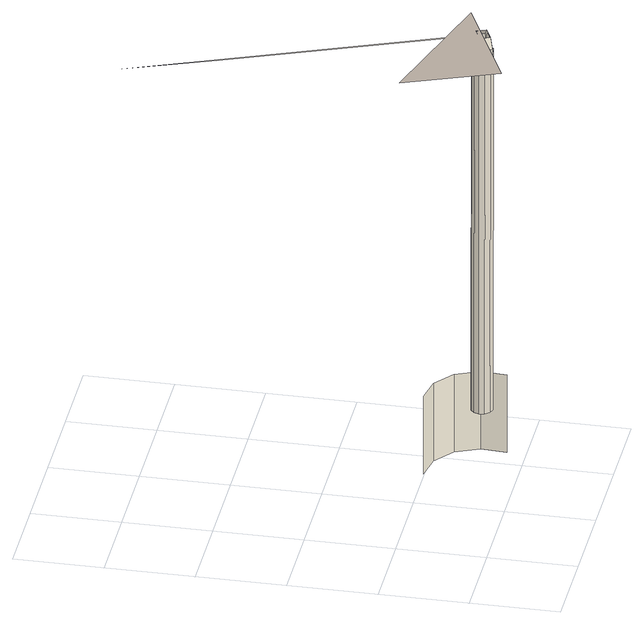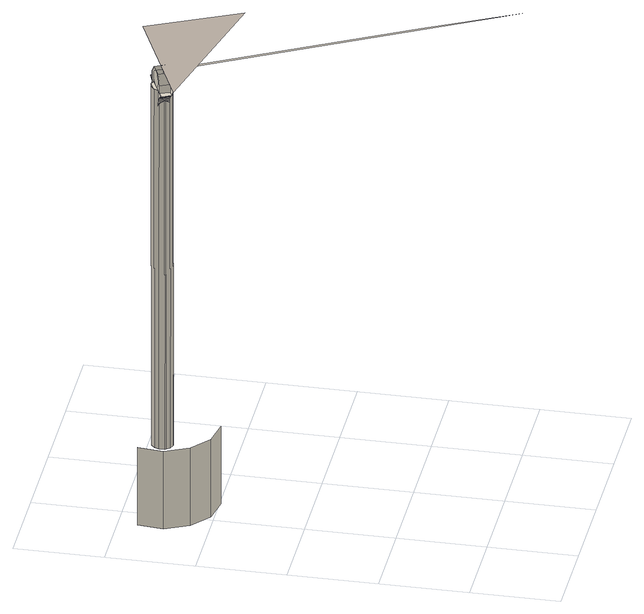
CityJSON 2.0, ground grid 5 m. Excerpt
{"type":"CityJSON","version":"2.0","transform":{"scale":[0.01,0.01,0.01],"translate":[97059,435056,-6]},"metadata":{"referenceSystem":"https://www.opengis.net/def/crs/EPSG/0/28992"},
"CityObjects":{
"bridge1":{"type":"Bridge","attributes":{"name":"Van Brienenoordbrug"},"children":["bridge1-1","bridge1-2","bridge1-3","bridge1-4","bridge1-5","bridge1-6","bridge1-7","bridge1-8","bridge1-9","bridge1-10","bridge1-11","bridge1-12","bridge1-13","bridge1-14","bridge1-15","bridge1-16","bridge1-17","bridge1-18","bridge1-19","bridge1-20","bridge1-21","bridge1-22","bridge1-23","bridge1-24","bridge1-25","bridge1-26","bridge1-27","bridge1-28","bridge1-29","bridge1-30","bridge1-31","bridge1-32","bridge1-33","bridge1-34","bridge1-35","bridge1-36","bridge1-37","bridge1-38","bridge1-39","bridge1-40","bridge1-41","bridge1-42","bridge1-43","bridge1-44","bridge1-45","bridge1-46","bridge1-47","bridge1-48","bridge1-49","bridge1-50","bridge1-51","bridge1-52","bridge1-53","bridge1-54","bridge1-55","bridge1-56","bridge1-57","bridge1-58","bridge1-59","bridge1-60","bridge1-61","bridge1-62","bridge1-63","bridge1-64","bridge1-65","bridge1-66","bridge1-67","bridge1-68","bridge1-69","bridge1-70","bridge1-71"],"geometry":[{"type":"MultiSurface","lod":"2","boundaries":[[[0,1,2]],[[3,4,5,6]],[[4,7,8,5]],[[9,10,11,12]],[[7,9,12,8]]],"semantics":{"surfaces":[{"type":"OuterCeilingSurface"},{"type":"WallSurface"}],"values":[0,1,1,1,1]}}]},
"bridge1-1":{"type":"BridgeInstallation","parents":["bridge1"],"geometry":[{"type":"MultiSurface","lod":"2","boundaries":[[[13,14,15,16]]]}]},
"bridge1-2":{"type":"BridgeInstallation","parents":["bridge1"],"geometry":[{"type":"MultiSurface","lod":"2","boundaries":[[[17,18,19,20]]]}]},
"bridge1-3":{"type":"BridgeInstallation","parents":["bridge1"],"geometry":[{"type":"MultiSurface","lod":"2","boundaries":[[[21,17,20,22]]]}]},
"bridge1-4":{"type":"BridgeInstallation","parents":["bridge1"],"geometry":[{"type":"MultiSurface","lod":"2","boundaries":[[[18,19,23,24]]]}]},
"bridge1-5":{"type":"BridgeInstallation","parents":["bridge1"],"geometry":[{"type":"MultiSurface","lod":"2","boundaries":[[[25,21,22,26]]]}]},
"bridge1-6":{"type":"BridgeInstallation","parents":["bridge1"],"geometry":[{"type":"MultiSurface","lod":"2","boundaries":[[[23,27,28,29,30,31,32,33,34,35,26,22,20,19]]]}]},
"bridge1-7":{"type":"BridgeInstallation","parents":["bridge1"],"geometry":[{"type":"MultiSurface","lod":"2","boundaries":[[[36,25,26,35]]]}]},
"bridge1-8":{"type":"BridgeInstallation","parents":["bridge1"],"geometry":[{"type":"MultiSurface","lod":"2","boundaries":[[[37,38,23,24]]]}]},
"bridge1-9":{"type":"BridgeInstallation","parents":["bridge1"],"geometry":[{"type":"MultiSurface","lod":"2","boundaries":[[[39,36,35,34]]]}]},
"bridge1-10":{"type":"BridgeInstallation","parents":["bridge1"],"geometry":[{"type":"MultiSurface","lod":"2","boundaries":[[[19,40,41,27,23]]]}]},
"bridge1-11":{"type":"BridgeInstallation","parents":["bridge1"],"geometry":[{"type":"MultiSurface","lod":"2","boundaries":[[[42,39,34,33]]]}]},
"bridge1-12":{"type":"BridgeInstallation","parents":["bridge1"],"geometry":[{"type":"MultiSurface","lod":"2","boundaries":[[[43,42,33,32]]]}]},
"bridge1-13":{"type":"BridgeInstallation","parents":["bridge1"],"geometry":[{"type":"MultiSurface","lod":"2","boundaries":[[[44,43,32,31]]]}]},
"bridge1-14":{"type":"BridgeInstallation","parents":["bridge1"],"geometry":[{"type":"MultiSurface","lod":"2","boundaries":[[[37,45,46,38]]]}]},
"bridge1-15":{"type":"BridgeInstallation","parents":["bridge1"],"geometry":[{"type":"MultiSurface","lod":"2","boundaries":[[[29,47,30]]]}]},
"bridge1-16":{"type":"BridgeInstallation","parents":["bridge1"],"geometry":[{"type":"MultiSurface","lod":"2","boundaries":[[[30,47,48,49,50,44,31]]]}]},
"bridge1-17":{"type":"BridgeInstallation","parents":["bridge1"],"geometry":[{"type":"MultiSurface","lod":"2","boundaries":[[[51,48,47,29,28,27,41,52]]]}]},
"bridge1-18":{"type":"BridgeInstallation","parents":["bridge1"],"geometry":[{"type":"MultiSurface","lod":"2","boundaries":[[[47,49,48]]]}]},
"bridge1-19":{"type":"BridgeInstallation","parents":["bridge1"]},
"bridge1-20":{"type":"BridgeInstallation","parents":["bridge1"],"geometry":[{"type":"MultiSurface","lod":"2","boundaries":[[[53,54,55,49,48,51]]]}]},
"bridge1-21":{"type":"BridgeInstallation","parents":["bridge1"],"geometry":[{"type":"MultiSurface","lod":"2","boundaries":[[[49,47,29,55]]]}]},
"bridge1-22":{"type":"BridgeInstallation","parents":["bridge1"],"geometry":[{"type":"MultiSurface","lod":"2","boundaries":[[[50,49,55,56]]]}]},
"bridge1-23":{"type":"BridgeInstallation","parents":["bridge1"],"geometry":[{"type":"MultiSurface","lod":"2","boundaries":[[[57,58,54,55,29,28]]]}]},
"bridge1-24":{"type":"BridgeInstallation","parents":["bridge1"],"geometry":[{"type":"MultiSurface","lod":"2","boundaries":[[[59,60,58,57]]]}]},
"bridge1-25":{"type":"BridgeInstallation","parents":["bridge1"],"geometry":[{"type":"MultiSurface","lod":"2","boundaries":[[[56,55,54,58,61]]]}]},
"bridge1-26":{"type":"BridgeInstallation","parents":["bridge1"],"geometry":[{"type":"MultiSurface","lod":"2","boundaries":[[[62,52,41,40]]]}]},
"bridge1-27":{"type":"BridgeInstallation","parents":["bridge1"],"geometry":[{"type":"MultiSurface","lod":"2","boundaries":[[[61,58,60]]]}]},
"bridge1-28":{"type":"BridgeInstallation","parents":["bridge1"],"geometry":[{"type":"MultiSurface","lod":"2","boundaries":[[[63,64,60,58,54,53,65]]]}]},
"bridge1-29":{"type":"BridgeInstallation","parents":["bridge1"],"geometry":[{"type":"MultiSurface","lod":"2","boundaries":[[[62,40,66,67]]]}]},
"bridge1-30":{"type":"BridgeInstallation","parents":["bridge1"],"geometry":[{"type":"MultiSurface","lod":"2","boundaries":[[[57,28,27,68,69,70,71,59]]]}]},
"bridge1-31":{"type":"BridgeInstallation","parents":["bridge1"],"geometry":[{"type":"MultiSurface","lod":"2","boundaries":[[[72,73,74,75,76,77,15,14,78,79,80,81,82,83,38,46,84]]]}]},
"bridge1-32":{"type":"BridgeInstallation","parents":["bridge1"],"geometry":[{"type":"MultiSurface","lod":"2","boundaries":[[[38,83,85,86,87,88,89,90,91,92,93,94,95,73,72,96,68,27,23]]]}]},
"bridge1-33":{"type":"BridgeInstallation","parents":["bridge1"],"geometry":[{"type":"MultiSurface","lod":"2","boundaries":[[[68,27,41,40,66,97,98]]]}]},
"bridge1-34":{"type":"BridgeInstallation","parents":["bridge1"],"geometry":[{"type":"MultiSurface","lod":"2","boundaries":[[[99,100,63,64]]]}]},
"bridge1-35":{"type":"BridgeInstallation","parents":["bridge1"],"geometry":[{"type":"MultiSurface","lod":"2","boundaries":[[[101,99,64,60]]]}]},
"bridge1-36":{"type":"BridgeInstallation","parents":["bridge1"],"geometry":[{"type":"MultiSurface","lod":"2","boundaries":[[[24,64,99,102,103,104,105,45,37],[106,107,108,109,110,111,112,113,114,115,116,117,118,119,120,121,122,123,124,125,126,127,128,129]]]}]},
"bridge1-37":{"type":"BridgeInstallation","parents":["bridge1"],"geometry":[{"type":"MultiSurface","lod":"2","boundaries":[[[109,108,107,106,129,128,127,126,125,124,123,122,121,120,119,118,117,116,115,114,113,112,111,110]]]}]},
"bridge1-38":{"type":"BridgeInstallation","parents":["bridge1"],"geometry":[{"type":"MultiSurface","lod":"2","boundaries":[[[67,66,97,130]]]}]},
"bridge1-39":{"type":"BridgeInstallation","parents":["bridge1"]},
"bridge1-40":{"type":"BridgeInstallation","parents":["bridge1"]},
"bridge1-41":{"type":"BridgeInstallation","parents":["bridge1"]},
"bridge1-42":{"type":"BridgeInstallation","parents":["bridge1"],"geometry":[{"type":"MultiSurface","lod":"2","boundaries":[[[131,100,132,133,134,135]]]}]},
"bridge1-43":{"type":"BridgeInstallation","parents":["bridge1"],"geometry":[{"type":"MultiSurface","lod":"2","boundaries":[[[136,130,97,98]]]}]},
"bridge1-44":{"type":"BridgeInstallation","parents":["bridge1"],"geometry":[{"type":"MultiSurface","lod":"2","boundaries":[[[137,138,139,101,99,100,131]]]}]},
"bridge1-45":{"type":"BridgeInstallation","parents":["bridge1"],"geometry":[{"type":"MultiSurface","lod":"2","boundaries":[[[70,139,101,71]]]}]},
"bridge1-46":{"type":"BridgeInstallation","parents":["bridge1"],"geometry":[{"type":"MultiSurface","lod":"2","boundaries":[[[140,141,69]]]}]},
"bridge1-47":{"type":"BridgeInstallation","parents":["bridge1"],"geometry":[{"type":"MultiSurface","lod":"2","boundaries":[[[141,142,138,139,70,69]]]}]},
"bridge1-48":{"type":"BridgeInstallation","parents":["bridge1"],"geometry":[{"type":"MultiSurface","lod":"2","boundaries":[[[143,144,141,140]]]}]},
"bridge1-49":{"type":"BridgeInstallation","parents":["bridge1"],"geometry":[{"type":"MultiSurface","lod":"2","boundaries":[[[98,68,69,141,144,145,146,136]]]}]},
"bridge1-50":{"type":"BridgeInstallation","parents":["bridge1"],"geometry":[{"type":"MultiSurface","lod":"2","boundaries":[[[144,147,142,141]]]}]},
"bridge1-51":{"type":"BridgeInstallation","parents":["bridge1"],"geometry":[{"type":"MultiSurface","lod":"2","boundaries":[[[148,101,139]]]}]},
"bridge1-52":{"type":"BridgeInstallation","parents":["bridge1"],"geometry":[{"type":"MultiSurface","lod":"2","boundaries":[[[147,144,145,149]]]}]},
"bridge1-53":{"type":"BridgeInstallation","parents":["bridge1"],"geometry":[{"type":"MultiSurface","lod":"2","boundaries":[[[148,139,138,142,150]]]}]},
"bridge1-54":{"type":"BridgeInstallation","parents":["bridge1"],"geometry":[{"type":"MultiSurface","lod":"2","boundaries":[[[151,149,147,142,138,137]]]}]},
"bridge1-55":{"type":"BridgeInstallation","parents":["bridge1"],"geometry":[{"type":"MultiSurface","lod":"2","boundaries":[[[146,145,149,151]]]}]},
"bridge1-56":{"type":"BridgeInstallation","parents":["bridge1"],"geometry":[{"type":"MultiSurface","lod":"2","boundaries":[[[150,142,147,152]]]}]},
"bridge1-57":{"type":"BridgeInstallation","parents":["bridge1"],"geometry":[{"type":"MultiSurface","lod":"2","boundaries":[[[152,147,149,145,144,143,153,154]]]}]},
"bridge1-58":{"type":"BridgeInstallation","parents":["bridge1"],"geometry":[{"type":"MultiSurface","lod":"2","boundaries":[[[104,103,72,84]]]}]},
"bridge1-59":{"type":"BridgeInstallation","parents":["bridge1"],"geometry":[{"type":"MultiSurface","lod":"2","boundaries":[[[155,154,153,156]]]}]},
"bridge1-60":{"type":"BridgeInstallation","parents":["bridge1"],"geometry":[{"type":"MultiSurface","lod":"2","boundaries":[[[96,68,98,97,157]]]}]},
"bridge1-61":{"type":"BridgeInstallation","parents":["bridge1"],"geometry":[{"type":"MultiSurface","lod":"2","boundaries":[[[158,155,156,159]]]}]},
"bridge1-62":{"type":"BridgeInstallation","parents":["bridge1"],"geometry":[{"type":"MultiSurface","lod":"2","boundaries":[[[160,158,159,161]]]}]},
"bridge1-63":{"type":"BridgeInstallation","parents":["bridge1"],"geometry":[{"type":"MultiSurface","lod":"2","boundaries":[[[140,69,68,96,157,162,163,164,165,161,159,156,153,143]]]}]},
"bridge1-64":{"type":"BridgeInstallation","parents":["bridge1"],"geometry":[{"type":"MultiSurface","lod":"2","boundaries":[[[166,160,161,165]]]}]},
"bridge1-65":{"type":"BridgeInstallation","parents":["bridge1"],"geometry":[{"type":"MultiSurface","lod":"2","boundaries":[[[102,96,72,103]]]}]},
"bridge1-66":{"type":"BridgeInstallation","parents":["bridge1"],"geometry":[{"type":"MultiSurface","lod":"2","boundaries":[[[102,99,101,148,150,152,154,155,158,160,166,167,168,169,170]]]}]},
"bridge1-67":{"type":"BridgeInstallation","parents":["bridge1"],"geometry":[{"type":"MultiSurface","lod":"2","boundaries":[[[167,166,165,164]]]}]},
"bridge1-68":{"type":"BridgeInstallation","parents":["bridge1"],"geometry":[{"type":"MultiSurface","lod":"2","boundaries":[[[168,167,164,163]]]}]},
"bridge1-69":{"type":"BridgeInstallation","parents":["bridge1"],"geometry":[{"type":"MultiSurface","lod":"2","boundaries":[[[157,170,102,96]]]}]},
"bridge1-70":{"type":"BridgeInstallation","parents":["bridge1"],"geometry":[{"type":"MultiSurface","lod":"2","boundaries":[[[169,168,163,162]]]}]},
"bridge1-71":{"type":"BridgeInstallation","parents":["bridge1"],"geometry":[{"type":"MultiSurface","lod":"2","boundaries":[[[170,169,162,157]]]}]}
},
"vertices":[
[268,532,2840],[1129,307,2810],[495,18,2827],[820,506,579],[964,480,579],[964,480,97],[820,506,97],[1079,389,579],[1079,389,97],[1138,255,579],[1127,109,579],[1127,109,97],[1138,255,97],
[291,1502,2863],[895,225,2811],[906,230,2810],[63,2012,2882],
[818,123,2712],[809,120,2716],[784,175,2717],[793,179,2712],
[826,127,2706],[801,183,2706],
[818,190,2717],[843,135,2717],
[834,131,2700],[808,186,2700],
[845,203,2717],[845,203,2639],[845,203,2640],[842,201,2649],[838,200,2659],[833,197,2668],[828,195,2677],[822,192,2685],[815,189,2693],
[841,134,2693],
[843,135,2765],[818,190,2765],
[847,137,2685],
[856,236,2717],[845,207,2717],
[853,140,2677],
[859,142,2668],
[863,144,2659],
[882,152,2814],[856,208,2814],
[848,189,2649],
[850,175,2657],[859,165,2649],[867,146,2649],
[851,178,488],[846,209,488],
[871,154,488],[870,151,2636],[867,154,2640],
[870,147,2640],
[848,204,2630],[872,150,2630],
[849,205,2619],[875,149,2619],
[873,149,2630],
[857,239,488],
[899,140,2717],[875,149,2717],[901,143,488],
[880,256,2717],[881,259,488],
[943,247,2717],[943,247,2638],[941,246,2630],[939,246,2619],
[973,261,2766],[937,244,2766],[935,244,2777],[931,242,2788],[925,239,2798],[916,235,2805],[884,221,2810],[874,216,2805],[866,212,2798],[859,209,2788],[855,207,2777],[854,207,2765],[934,243,2814],
[855,207,2754],[859,209,2742],[866,212,2733],[874,216,2726],[884,221,2721],[895,226,2720],[906,230,2721],[916,235,2726],[924,239,2733],[931,242,2743],[935,244,2754],[973,261,2717],
[911,261,2717],[941,250,2717],
[964,190,2717],[955,165,2717],
[964,190,2619],
[998,205,2717],[998,205,2766],[959,188,2814],[920,170,2814],[951,184,2731],[943,180,2724],[933,176,2719],[922,171,2717],[911,166,2719],[901,161,2723],[892,157,2730],[885,154,2740],[881,152,2750],[879,151,2762],[881,152,2774],[885,154,2785],[891,157,2795],[900,161,2802],[910,165,2807],[920,170,2809],[931,175,2808],[941,179,2803],[950,183,2796],[957,187,2787],[961,189,2776],[963,189,2764],[962,189,2752],[957,187,2741],
[912,264,488],
[956,168,488],[943,156,2717],[932,146,2717],[931,145,2717],[932,148,488],
[942,253,488],
[967,197,488],[966,195,2635],[965,193,2630],
[944,248,2640],[945,246,2640],
[965,200,2640],
[947,249,2650],[954,235,2650],
[956,232,2652],[957,234,488],
[963,215,2650],
[966,191,2630],
[961,226,2656],
[969,192,2640],
[962,228,488],
[972,194,2650],
[951,251,2659],[976,196,2659],
[981,198,2668],[956,253,2668],
[1006,276,2717],
[987,200,2677],[962,256,2677],
[993,203,2685],[968,259,2685],
[998,272,2712],[989,268,2706],[982,265,2700],[974,262,2693],
[1000,206,2693],
[1007,209,2700],[1015,213,2706],[1023,217,2712],[1031,221,2717]
]}
